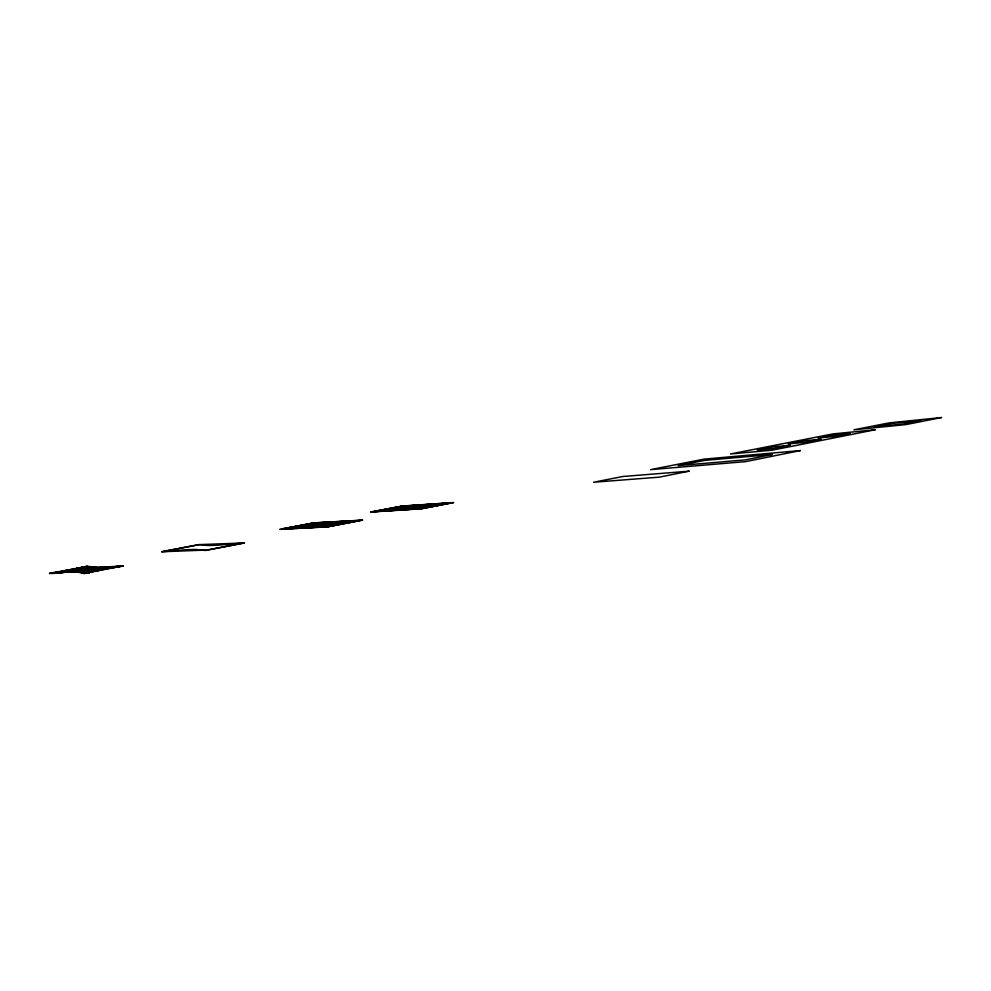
<?xml version="1.0" encoding="UTF-8"?>
<svg xmlns="http://www.w3.org/2000/svg" width="991" height="991" viewBox="0 0 991 991"><rect width="100%" height="100%" fill="white"/><g stroke="black" fill="none" stroke-linecap="round" stroke-linejoin="round"><path stroke-width="1.49" d="M100.153 569.193L82.563 572.773L89.686 572.451L83.764 573.281L108.7 567.025L80.618 572.414L118.734 566.295L82.823 570.965L57.651 572.786L89.884 567.087L55.669 572.934C67.846 568.958 81.027 571.584 93.154 567.385L61.355 572.538L73.359 569.119L88.707 566.864C75.948 569.998 63.189 573.678 49.55 573.442L87.245 566.27L97.688 567.459L123.256 565.911L84.124 573.467L78.078 572.179L68.02 572.191L97.688 567.459L74.808 572.08L97.688 567.459M89.871 571.113L81.361 572.513L98.741 570.407L83.467 573.095C93.773 568.834 105.715 569.912 116.616 566.468M91.358 567.261L74.734 569.85L66.409 572.253L94.207 567.409L64.811 572.327L79.553 567.806L87.827 566.592L51.631 573.269L90.615 567.174L69.481 572.141L97.874 568.71L95.223 570.122L78.97 572.241L89.611 569.156L100.438 567.409L75.997 572.092L99.063 567.434M83.009 572.934L120.989 566.109L81.956 572.649L106.867 567.137L101.491 568.623M109.803 567.843L112.516 566.765L96.375 569.602M97.192 570.37L102.569 569.664L106.235 567.707L110.534 566.914L88.211 569.998L83.145 569.862M88.211 569.998L78.078 572.179M114.498 567.521L113.829 567.063L114.498 566.629L104.674 568.648M97.874 568.71L105.17 567.211L96.87 568.165L101.962 567.347L87.889 570.358L88.484 570.853M77.001 569.949L89.289 566.976L73.359 569.119M95.607 568.128L96.87 568.165L91.494 569.243L93.03 569.974M93.526 570.717L95.223 570.122M64.415 571.857L59.497 572.662L65.988 570.531L92.25 567.323L72.281 572.08L81.671 570.519M55.967 572.464L53.712 573.095L60.079 572.141M100.512 568.004L103.498 567.298L96.474 568.537M73.619 572.067L76.691 571.398M118.499 566.902L123.256 565.911M49.55 573.442L54.294 572.476M63.077 572.426L66.583 571.72M82.823 570.965L77.038 572.129L88.112 570.63M85.585 573.281L89.686 572.451L84 573.417M70.956 572.092L74.375 571.435M307.854 527.881L342.341 521.278M400.637 510.092L432.274 504.023M310.282 527.757L344.818 521.13M403.213 509.931L434.876 503.849M312.722 527.633L347.308 520.993M405.79 509.758L437.502 503.663M315.188 527.509L349.823 520.857M408.379 509.597L440.14 503.49M317.653 527.385L352.35 520.709M410.992 509.424L442.791 503.304M320.13 527.262L354.877 520.572M413.619 509.25L445.455 503.118M322.62 527.138L357.429 520.424M416.257 509.089L448.143 502.945M325.135 527.001L359.993 520.275M418.908 508.916L450.831 502.759M421.571 508.742L453.544 502.573L401.962 506.104L370.845 512.013L421.571 508.742L420.518 508.606M282.014 529.206L315.894 522.765M373.26 511.851L404.415 505.93M284.306 529.083L318.235 522.629M375.688 511.703L406.88 505.757M286.597 528.971L320.589 522.492M378.128 511.542L409.37 505.596M288.914 528.847L322.955 522.368M380.569 511.381L411.86 505.422M291.23 528.736L325.333 522.232M383.034 511.22L414.362 505.249M293.571 528.612L327.724 522.096M385.511 511.071L416.889 505.076M295.925 528.5L330.127 521.96M388.001 510.91L419.416 504.902M298.279 528.376L332.542 521.823M390.504 510.749L421.955 504.729M300.657 528.253L334.97 521.687M393.018 510.588L424.52 504.555M303.048 528.129L337.411 521.551M395.545 510.415L427.084 504.382M305.451 528.005L339.863 521.415M398.085 510.254L429.673 504.208M79.875 572.315L85.635 571.609M96.474 567.447L86.589 567.831M81.993 567.211L87.245 566.27M76.468 568.462L88.261 566.728M92.559 568.822L78.512 570.841L66.707 571.237M87.208 572.203L95.508 571.113M370.845 512.013L374.833 511.554M449.257 503.056L453.544 502.573M84.037 573.442L84.83 573.38M400.426 506.389L451.97 502.871M398.89 506.686L450.385 503.18M397.354 506.971L448.812 503.49M395.805 507.268L447.226 503.787M394.269 507.565L445.64 504.097M392.721 507.85L444.055 504.407M391.172 508.148L442.457 504.704M389.624 508.445L440.871 505.014M388.076 508.742L439.273 505.323M386.515 509.027L437.675 505.633M384.966 509.324L436.077 505.943M383.406 509.622L434.479 506.252M381.845 509.919L432.869 506.562M380.271 510.216L431.258 506.872M378.711 510.514L429.66 507.181M377.137 510.811L428.038 507.491M375.577 511.108L426.427 507.801M374.003 511.406L424.805 508.123M372.43 511.715L423.194 508.433M311.892 523.211L360.86 520.461M310.233 523.533L359.138 520.795M308.56 523.843L357.404 521.13M306.888 524.165L355.682 521.464M305.203 524.487L353.948 521.799M303.531 524.796L352.214 522.133M301.846 525.119L350.48 522.468M300.162 525.441L348.745 522.802M298.477 525.763L346.999 523.137M296.78 526.085L345.252 523.483M295.095 526.407L343.505 523.818M293.398 526.729L341.759 524.152M291.701 527.051L340.012 524.487M289.991 527.373L338.253 524.834M288.294 527.695L336.494 525.168M286.585 528.017L334.735 525.515M284.875 528.339L332.964 525.849M283.166 528.674L331.205 526.196M281.456 528.996L329.433 526.531M85.474 571.918L87.233 571.881M108.7 567.484L110.088 567.496M77.397 568.723L78.933 568.735M69.68 569.825L71.278 569.85M91.544 571.324L92.758 571.398M81.77 568.995L95.26 567.447L93.154 568.351M87.964 568.945L89.611 569.156M401.962 506.104L402.879 506.228M102.63 567.868L103.398 567.992M84.446 567.954L83.504 567.521M82.662 571.361L83.777 571.584M74.09 569.676L74.734 569.85M206.871 550.042L161.706 551.752L199.203 544.616L244.281 542.969L205.348 550.488L196.218 549.472A189.083 10.975 -9.8 0 0 185.243 549.807L161.706 551.752L199.203 544.616L207.961 545.471A155.104 8.671 -9.1 0 0 219.147 545.075L244.281 542.969L206.871 550.042M689.092 471.171L659.399 477.142L593.584 482.245L622.732 476.51L689.092 471.171M772.385 454.435L745.393 459.861L678.129 465.621L704.762 460.381L772.385 454.435M800.394 450.571L745.678 461.62L650.517 469.635L704.18 459.118L800.394 450.571M941.45 417.533L906.022 424.582L853.895 429.797L889.224 422.884L941.45 417.533M790.31 445.244L773.946 448.465L757.186 450.013L773.488 446.805L790.31 445.244M820.845 439.199L805.076 442.32L788.229 443.918L803.961 440.822L820.845 439.199M850.315 433.377L835.091 436.387L818.182 438.022L833.381 435.037L850.315 433.377M920.589 420.506L902.888 424.012L874.372 426.886L892.049 423.405L920.589 420.506M875.226 429.747L772.262 450.174L730.441 453.977L832.824 433.922L875.226 429.747M362.57 520.139L327.662 526.878L279.735 529.318L313.565 522.889L362.57 520.139"/></g></svg>
